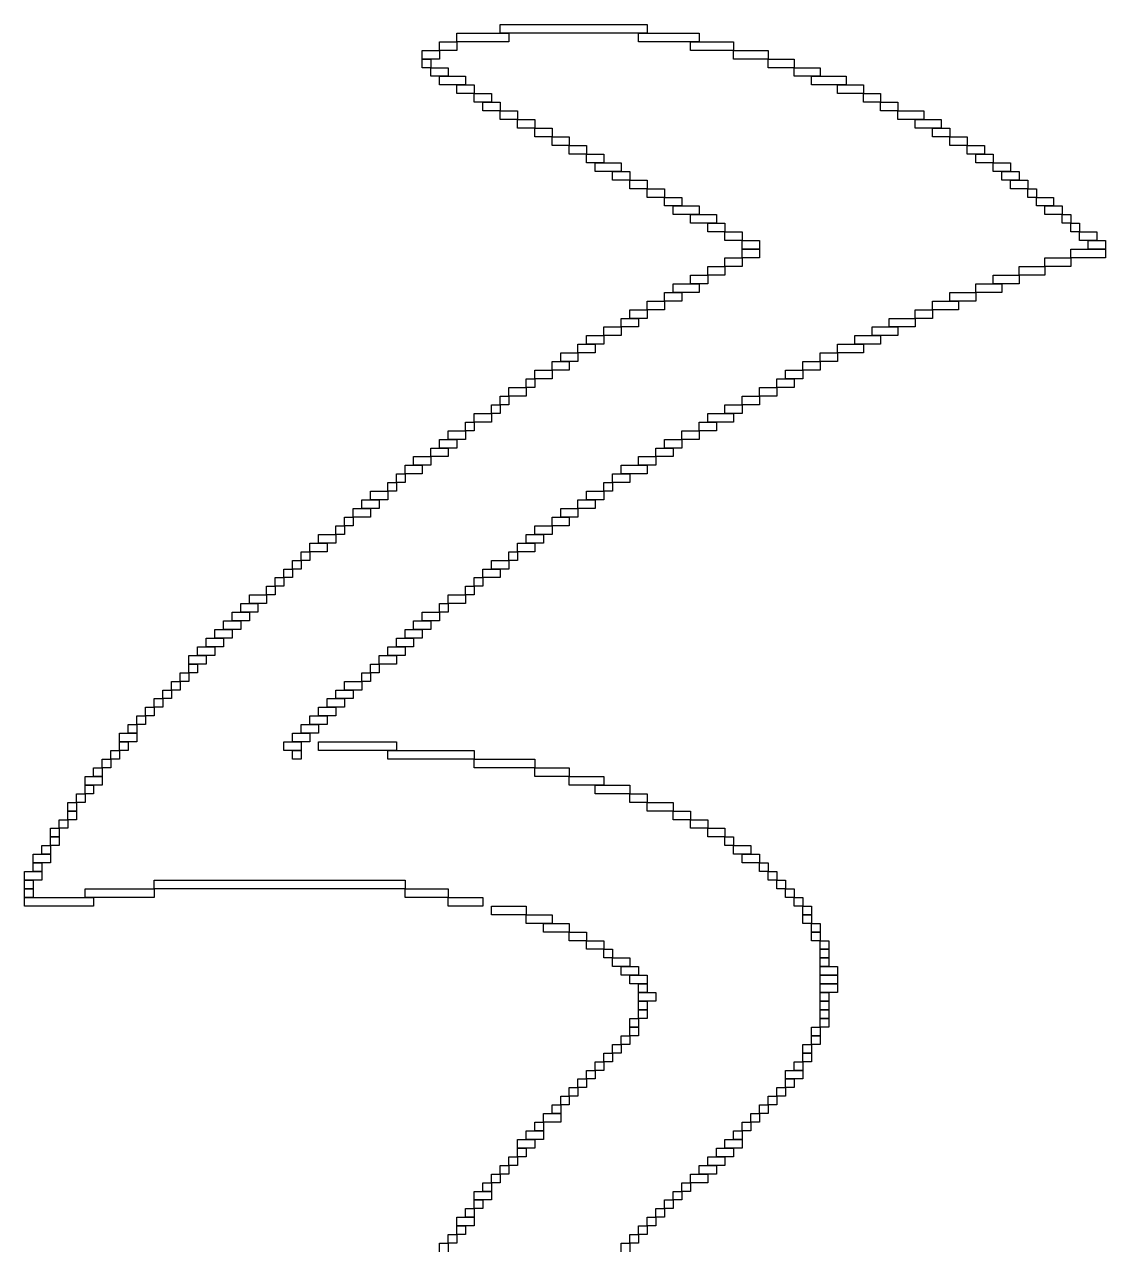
# Model space of a CAD drawing. Extents: x 62 to 962, y 58 to 965.
# Drawn here: x 302 to 427, y 507.5 to 649 of the extents above; entities that cross this region are included whole.
import ezdxf

# ---------------------------------------------------------------- set-up
doc = ezdxf.new("R2010")
doc.units = 0

msp = doc.modelspace()

# ---------------------------------------------------------------- linework, layer by layer
for p, q in [((357, 649), (374, 649)), ((357, 648), (357, 649)), ((374, 649), (374, 648)), ((350, 647), (352, 647)), ((350, 646), (350, 647)), ((352, 648), (358, 648)), ((352, 647), (352, 648)), ((358, 647), (352, 647)), ((352, 647), (352, 646)), ((374, 648), (357, 648)), ((358, 648), (358, 647)), ((373, 648), (380, 648)), ((373, 647), (373, 648)), ((380, 647), (373, 647)), ((379, 647), (384, 647)), ((379, 646), (379, 647)), ((380, 648), (380, 647)), ((384, 647), (384, 646)), ((348, 646), (350, 646)), ((348, 645), (348, 646)), ((352, 646), (350, 646)), ((350, 646), (350, 645)), ((384, 646), (379, 646)), ((384, 646), (388, 646)), ((384, 645), (384, 646)), ((388, 646), (388, 645)), ((350, 645), (348, 645)), ((348, 645), (349, 645)), ((348, 644), (348, 645)), ((349, 644), (348, 644)), ((349, 645), (349, 644)), ((349, 644), (351, 644)), ((349, 643), (349, 644)), ((351, 644), (351, 643)), ((388, 645), (384, 645)), ((388, 645), (391, 645)), ((388, 644), (388, 645)), ((391, 644), (388, 644)), ((391, 645), (391, 644)), ((391, 644), (394, 644)), ((391, 643), (391, 644)), ((394, 644), (394, 643)), ((351, 643), (349, 643)), ((350, 643), (353, 643)), ((350, 642), (350, 643)), ((353, 643), (353, 642)), ((394, 643), (391, 643)), ((393, 643), (397, 643)), ((393, 642), (393, 643)), ((397, 643), (397, 642)), ((353, 642), (350, 642)), ((352, 642), (354, 642)), ((352, 641), (352, 642)), ((354, 641), (352, 641)), ((354, 642), (354, 641)), ((354, 641), (356, 641)), ((354, 640), (354, 641)), ((356, 641), (356, 640)), ((397, 642), (393, 642)), ((396, 642), (399, 642)), ((396, 641), (396, 642)), ((399, 641), (396, 641)), ((399, 642), (399, 641)), ((399, 641), (401, 641)), ((399, 640), (399, 641)), ((401, 641), (401, 640)), ((356, 640), (354, 640)), ((355, 640), (357, 640)), ((355, 639), (355, 640)), ((357, 640), (357, 639)), ((401, 640), (399, 640)), ((401, 640), (403, 640)), ((401, 639), (401, 640)), ((403, 640), (403, 639)), ((357, 639), (355, 639)), ((357, 639), (359, 639)), ((357, 638), (357, 639)), ((359, 639), (359, 638)), ((403, 639), (401, 639)), ((403, 639), (406, 639)), ((403, 638), (403, 639)), ((406, 639), (406, 638)), ((359, 638), (357, 638)), ((359, 638), (361, 638)), ((359, 637), (359, 638)), ((361, 637), (359, 637)), ((361, 638), (361, 637)), ((361, 637), (363, 637)), ((361, 636), (361, 637)), ((363, 637), (363, 636)), ((406, 638), (403, 638)), ((405, 638), (408, 638)), ((405, 637), (405, 638)), ((408, 637), (405, 637)), ((407, 637), (409, 637)), ((407, 636), (407, 637)), ((408, 638), (408, 637)), ((409, 637), (409, 636)), ((363, 636), (361, 636)), ((363, 636), (365, 636)), ((363, 635), (363, 636)), ((365, 636), (365, 635)), ((409, 636), (407, 636)), ((409, 636), (411, 636)), ((409, 635), (409, 636)), ((411, 636), (411, 635)), ((365, 635), (363, 635)), ((365, 635), (367, 635)), ((365, 634), (365, 635)), ((367, 634), (365, 634)), ((367, 635), (367, 634)), ((367, 634), (369, 634)), ((367, 633), (367, 634)), ((369, 634), (369, 633)), ((411, 635), (409, 635)), ((411, 635), (413, 635)), ((411, 634), (411, 635)), ((413, 634), (411, 634)), ((412, 634), (414, 634)), ((412, 633), (412, 634)), ((413, 635), (413, 634)), ((414, 634), (414, 633)), ((369, 633), (367, 633)), ((368, 633), (371, 633)), ((368, 632), (368, 633)), ((371, 633), (371, 632)), ((414, 633), (412, 633)), ((414, 633), (416, 633)), ((414, 632), (414, 633)), ((416, 633), (416, 632)), ((371, 632), (368, 632)), ((370, 632), (372, 632)), ((370, 631), (370, 632)), ((372, 632), (372, 631)), ((416, 632), (414, 632)), ((415, 632), (417, 632)), ((415, 631), (415, 632)), ((417, 632), (417, 631)), ((372, 631), (370, 631)), ((372, 631), (374, 631)), ((372, 630), (372, 631)), ((374, 630), (372, 630)), ((374, 631), (374, 630)), ((374, 630), (376, 630)), ((374, 629), (374, 630)), ((376, 630), (376, 629)), ((417, 631), (415, 631)), ((416, 631), (418, 631)), ((416, 630), (416, 631)), ((418, 630), (416, 630)), ((418, 631), (418, 630)), ((418, 630), (419, 630)), ((418, 629), (418, 630)), ((419, 630), (419, 629)), ((376, 629), (374, 629)), ((376, 629), (378, 629)), ((376, 628), (376, 629)), ((378, 629), (378, 628)), ((419, 629), (418, 629)), ((419, 629), (421, 629)), ((419, 628), (419, 629)), ((421, 629), (421, 628)), ((378, 628), (376, 628)), ((377, 628), (380, 628)), ((377, 627), (377, 628)), ((380, 627), (377, 627)), ((379, 627), (382, 627)), ((379, 626), (379, 627)), ((380, 628), (380, 627)), ((382, 627), (382, 626)), ((421, 628), (419, 628)), ((420, 628), (422, 628)), ((420, 627), (420, 628)), ((422, 627), (420, 627)), ((422, 628), (422, 627)), ((422, 627), (423, 627)), ((422, 626), (422, 627)), ((423, 627), (423, 626)), ((382, 626), (379, 626)), ((381, 626), (383, 626)), ((381, 625), (381, 626)), ((383, 626), (383, 625)), ((423, 626), (422, 626)), ((423, 626), (424, 626)), ((423, 625), (423, 626)), ((424, 626), (424, 625)), ((383, 625), (381, 625)), ((383, 625), (385, 625)), ((383, 624), (383, 625)), ((385, 625), (385, 624)), ((424, 625), (423, 625)), ((424, 625), (426, 625)), ((424, 624), (424, 625)), ((426, 625), (426, 624)), ((385, 624), (383, 624)), ((385, 624), (387, 624)), ((385, 623), (385, 624)), ((387, 623), (385, 623)), ((385, 623), (387, 623)), ((385, 622), (385, 623)), ((387, 624), (387, 623)), ((387, 623), (387, 622)), ((423, 623), (427, 623)), ((423, 622), (423, 623)), ((426, 624), (424, 624)), ((425, 624), (427, 624)), ((425, 623), (425, 624)), ((427, 623), (425, 623)), ((427, 624), (427, 623)), ((427, 623), (427, 622)), ((383, 622), (385, 622)), ((383, 621), (383, 622)), ((387, 622), (385, 622)), ((385, 622), (385, 621)), ((420, 622), (423, 622)), ((420, 621), (420, 622)), ((427, 622), (423, 622)), ((423, 622), (423, 621)), ((379, 620), (381, 620)), ((379, 619), (379, 620)), ((381, 621), (383, 621)), ((381, 620), (381, 621)), ((383, 620), (381, 620)), ((381, 620), (381, 619)), ((385, 621), (383, 621)), ((383, 621), (383, 620)), ((414, 620), (417, 620)), ((414, 619), (414, 620)), ((417, 621), (420, 621)), ((417, 620), (417, 621)), ((420, 620), (417, 620)), ((417, 620), (417, 619)), ((423, 621), (420, 621)), ((420, 621), (420, 620)), ((377, 619), (380, 619)), ((377, 618), (377, 619)), ((381, 619), (379, 619)), ((380, 619), (380, 618)), ((412, 619), (415, 619)), ((412, 618), (412, 619)), ((417, 619), (414, 619)), ((415, 619), (415, 618)), ((374, 617), (376, 617)), ((374, 616), (374, 617)), ((376, 618), (378, 618)), ((376, 617), (376, 618)), ((378, 617), (376, 617)), ((376, 617), (376, 616)), ((380, 618), (377, 618)), ((378, 618), (378, 617)), ((407, 617), (410, 617)), ((407, 616), (407, 617)), ((409, 618), (412, 618)), ((409, 617), (409, 618)), ((412, 617), (409, 617)), ((410, 617), (410, 616)), ((415, 618), (412, 618)), ((412, 618), (412, 617)), ((372, 616), (374, 616)), ((372, 615), (372, 616)), ((376, 616), (374, 616)), ((374, 616), (374, 615)), ((405, 616), (407, 616)), ((405, 615), (405, 616)), ((410, 616), (407, 616)), ((407, 616), (407, 615)), ((371, 615), (373, 615)), ((371, 614), (371, 615)), ((374, 615), (372, 615)), ((373, 615), (373, 614)), ((402, 615), (405, 615)), ((402, 614), (402, 615)), ((407, 615), (405, 615)), ((405, 615), (405, 614)), ((367, 613), (369, 613)), ((367, 612), (367, 613)), ((369, 614), (371, 614)), ((369, 613), (369, 614)), ((371, 613), (369, 613)), ((369, 613), (369, 612)), ((373, 614), (371, 614)), ((371, 614), (371, 613)), ((398, 613), (401, 613)), ((398, 612), (398, 613)), ((400, 614), (403, 614)), ((400, 613), (400, 614)), ((403, 613), (400, 613)), ((401, 613), (401, 612)), ((405, 614), (402, 614)), ((403, 614), (403, 613)), ((366, 612), (368, 612)), ((366, 611), (366, 612)), ((369, 612), (367, 612)), ((368, 612), (368, 611)), ((396, 612), (399, 612)), ((396, 611), (396, 612)), ((401, 612), (398, 612)), ((399, 612), (399, 611)), ((363, 610), (365, 610)), ((363, 609), (363, 610)), ((364, 611), (366, 611)), ((364, 610), (364, 611)), ((366, 610), (364, 610)), ((365, 610), (365, 609)), ((368, 611), (366, 611)), ((366, 611), (366, 610)), ((392, 610), (394, 610)), ((392, 609), (392, 610)), ((394, 611), (396, 611)), ((394, 610), (394, 611)), ((396, 610), (394, 610)), ((394, 610), (394, 609)), ((399, 611), (396, 611)), ((396, 611), (396, 610)), ((361, 609), (363, 609)), ((361, 608), (361, 609)), ((365, 609), (363, 609)), ((363, 609), (363, 608)), ((390, 609), (392, 609)), ((390, 608), (390, 609)), ((394, 609), (392, 609)), ((392, 609), (392, 608)), ((360, 608), (361, 608)), ((360, 607), (360, 608)), ((363, 608), (361, 608)), ((361, 608), (361, 607)), ((389, 608), (391, 608)), ((389, 607), (389, 608)), ((392, 608), (390, 608)), ((391, 608), (391, 607)), ((357, 606), (358, 606)), ((357, 605), (357, 606)), ((358, 607), (360, 607)), ((358, 606), (358, 607)), ((360, 606), (358, 606)), ((358, 606), (358, 605)), ((361, 607), (360, 607)), ((360, 607), (360, 606)), ((385, 606), (387, 606)), ((385, 605), (385, 606)), ((387, 607), (389, 607)), ((387, 606), (387, 607)), ((389, 606), (387, 606)), ((387, 606), (387, 605)), ((391, 607), (389, 607)), ((389, 607), (389, 606)), ((356, 605), (357, 605)), ((356, 604), (356, 605)), ((358, 605), (357, 605)), ((357, 605), (357, 604)), ((383, 605), (385, 605)), ((383, 604), (383, 605)), ((387, 605), (385, 605)), ((385, 605), (385, 604)), ((353, 603), (354, 603)), ((353, 602), (353, 603)), ((354, 604), (356, 604)), ((354, 603), (354, 604)), ((356, 603), (354, 603)), ((354, 603), (354, 602)), ((357, 604), (356, 604)), ((356, 604), (356, 603)), ((380, 603), (382, 603)), ((380, 602), (380, 603)), ((381, 604), (384, 604)), ((381, 603), (381, 604)), ((384, 603), (381, 603)), ((382, 603), (382, 602)), ((385, 604), (383, 604)), ((384, 604), (384, 603)), ((351, 602), (353, 602)), ((351, 601), (351, 602)), ((354, 602), (353, 602)), ((353, 602), (353, 601)), ((378, 602), (380, 602)), ((378, 601), (378, 602)), ((382, 602), (380, 602)), ((380, 602), (380, 601)), ((349, 600), (351, 600)), ((349, 599), (349, 600)), ((350, 601), (352, 601)), ((350, 600), (350, 601)), ((352, 600), (350, 600)), ((353, 601), (351, 601)), ((351, 600), (351, 599)), ((352, 601), (352, 600)), ((375, 600), (377, 600)), ((375, 599), (375, 600)), ((376, 601), (378, 601)), ((376, 600), (376, 601)), ((378, 600), (376, 600)), ((377, 600), (377, 599)), ((380, 601), (378, 601)), ((378, 601), (378, 600)), ((347, 599), (349, 599)), ((347, 598), (347, 599)), ((351, 599), (349, 599)), ((349, 599), (349, 598)), ((373, 599), (375, 599)), ((373, 598), (373, 599)), ((377, 599), (375, 599)), ((375, 599), (375, 598)), ((346, 598), (348, 598)), ((346, 597), (346, 598)), ((349, 598), (347, 598)), ((348, 598), (348, 597)), ((371, 598), (374, 598)), ((371, 597), (371, 598)), ((375, 598), (373, 598)), ((374, 598), (374, 597)), ((344, 596), (345, 596)), ((344, 595), (344, 596)), ((345, 597), (346, 597)), ((345, 596), (345, 597)), ((346, 596), (345, 596)), ((345, 596), (345, 595)), ((348, 597), (346, 597)), ((346, 597), (346, 596)), ((369, 596), (370, 596)), ((369, 595), (369, 596)), ((370, 597), (372, 597)), ((370, 596), (370, 597)), ((372, 596), (370, 596)), ((370, 596), (370, 595)), ((374, 597), (371, 597)), ((372, 597), (372, 596)), ((342, 595), (344, 595)), ((342, 594), (342, 595)), ((345, 595), (344, 595)), ((344, 595), (344, 594)), ((367, 595), (369, 595)), ((367, 594), (367, 595)), ((370, 595), (369, 595)), ((369, 595), (369, 594)), ((340, 593), (342, 593)), ((340, 592), (340, 593)), ((341, 594), (343, 594)), ((341, 593), (341, 594)), ((343, 593), (341, 593)), ((344, 594), (342, 594)), ((342, 593), (342, 592)), ((343, 594), (343, 593)), ((364, 593), (366, 593)), ((364, 592), (364, 593)), ((366, 594), (368, 594)), ((366, 593), (366, 594)), ((368, 593), (366, 593)), ((366, 593), (366, 592)), ((369, 594), (367, 594)), ((368, 594), (368, 593)), ((339, 592), (340, 592)), ((339, 591), (339, 592)), ((342, 592), (340, 592)), ((340, 592), (340, 591)), ((363, 592), (365, 592)), ((363, 591), (363, 592)), ((366, 592), (364, 592)), ((365, 592), (365, 591)), ((338, 591), (339, 591)), ((338, 590), (338, 591)), ((340, 591), (339, 591)), ((339, 591), (339, 590)), ((361, 591), (363, 591)), ((361, 590), (361, 591)), ((365, 591), (363, 591)), ((363, 591), (363, 590)), ((335, 589), (337, 589)), ((335, 588), (335, 589)), ((336, 590), (338, 590)), ((336, 589), (336, 590)), ((338, 589), (336, 589)), ((337, 589), (337, 588)), ((339, 590), (338, 590)), ((338, 590), (338, 589)), ((359, 589), (361, 589)), ((359, 588), (359, 589)), ((360, 590), (362, 590)), ((360, 589), (360, 590)), ((362, 589), (360, 589)), ((363, 590), (361, 590)), ((361, 589), (361, 588)), ((362, 590), (362, 589)), ((334, 588), (335, 588)), ((334, 587), (334, 588)), ((337, 588), (335, 588)), ((335, 588), (335, 587)), ((358, 588), (359, 588)), ((358, 587), (358, 588)), ((361, 588), (359, 588)), ((359, 588), (359, 587)), ((332, 586), (333, 586)), ((332, 585), (332, 586)), ((333, 587), (334, 587)), ((333, 586), (333, 587)), ((334, 586), (333, 586)), ((333, 586), (333, 585)), ((335, 587), (334, 587)), ((334, 587), (334, 586)), ((355, 586), (357, 586)), ((355, 585), (355, 586)), ((356, 587), (358, 587)), ((356, 586), (356, 587)), ((358, 586), (356, 586)), ((357, 586), (357, 585)), ((359, 587), (358, 587)), ((358, 587), (358, 586)), ((331, 585), (332, 585)), ((331, 584), (331, 585)), ((333, 585), (332, 585)), ((332, 585), (332, 584)), ((354, 585), (355, 585)), ((354, 584), (354, 585)), ((357, 585), (355, 585)), ((355, 585), (355, 584)), ((328, 583), (330, 583)), ((328, 582), (328, 583)), ((330, 584), (331, 584)), ((330, 583), (330, 584)), ((331, 583), (330, 583)), ((330, 583), (330, 582)), ((332, 584), (331, 584)), ((331, 584), (331, 583)), ((351, 583), (353, 583)), ((351, 582), (351, 583)), ((353, 584), (354, 584)), ((353, 583), (353, 584)), ((354, 583), (353, 583)), ((353, 583), (353, 582)), ((355, 584), (354, 584)), ((354, 584), (354, 583)), ((327, 582), (329, 582)), ((327, 581), (327, 582)), ((330, 582), (328, 582)), ((329, 582), (329, 581)), ((350, 582), (351, 582)), ((350, 581), (350, 582)), ((353, 582), (351, 582)), ((351, 582), (351, 581)), ((326, 581), (328, 581)), ((326, 580), (326, 581)), ((329, 581), (327, 581)), ((328, 581), (328, 580)), ((348, 581), (350, 581)), ((348, 580), (348, 581)), ((351, 581), (350, 581)), ((350, 581), (350, 580)), ((324, 579), (326, 579)), ((324, 578), (324, 579)), ((325, 580), (327, 580)), ((325, 579), (325, 580)), ((327, 579), (325, 579)), ((328, 580), (326, 580)), ((326, 579), (326, 578)), ((327, 580), (327, 579)), ((346, 579), (348, 579)), ((346, 578), (346, 579)), ((347, 580), (349, 580)), ((347, 579), (347, 580)), ((349, 579), (347, 579)), ((350, 580), (348, 580)), ((348, 579), (348, 578)), ((349, 580), (349, 579)), ((323, 578), (325, 578)), ((323, 577), (323, 578)), ((326, 578), (324, 578)), ((325, 578), (325, 577)), ((345, 578), (347, 578)), ((345, 577), (345, 578)), ((348, 578), (346, 578)), ((347, 578), (347, 577)), ((321, 576), (323, 576)), ((321, 575), (321, 576)), ((322, 577), (324, 577)), ((322, 576), (322, 577)), ((324, 576), (322, 576)), ((325, 577), (323, 577)), ((323, 576), (323, 575)), ((324, 577), (324, 576)), ((343, 576), (345, 576)), ((343, 575), (343, 576)), ((344, 577), (346, 577)), ((344, 576), (344, 577)), ((346, 576), (344, 576)), ((347, 577), (345, 577)), ((345, 576), (345, 575)), ((346, 577), (346, 576)), ((323, 575), (321, 575)), ((321, 575), (322, 575)), ((321, 574), (321, 575)), ((322, 575), (322, 574)), ((342, 575), (343, 575)), ((342, 574), (342, 575)), ((345, 575), (343, 575)), ((343, 575), (343, 574)), ((320, 574), (321, 574)), ((320, 573), (320, 574)), ((322, 574), (321, 574)), ((321, 574), (321, 573)), ((341, 574), (342, 574)), ((341, 573), (341, 574)), ((343, 574), (342, 574)), ((342, 574), (342, 573)), ((318, 572), (319, 572)), ((318, 571), (318, 572)), ((319, 573), (320, 573)), ((319, 572), (319, 573)), ((320, 572), (319, 572)), ((319, 572), (319, 571)), ((321, 573), (320, 573)), ((320, 573), (320, 572)), ((338, 572), (340, 572)), ((338, 571), (338, 572)), ((339, 573), (341, 573)), ((339, 572), (339, 573)), ((341, 572), (339, 572)), ((340, 572), (340, 571)), ((342, 573), (341, 573)), ((341, 573), (341, 572)), ((317, 571), (318, 571)), ((317, 570), (317, 571)), ((319, 571), (318, 571)), ((318, 571), (318, 570)), ((337, 571), (339, 571)), ((337, 570), (337, 571)), ((340, 571), (338, 571)), ((339, 571), (339, 570)), ((315, 569), (316, 569)), ((315, 568), (315, 569)), ((316, 570), (317, 570)), ((316, 569), (316, 570)), ((317, 569), (316, 569)), ((316, 569), (316, 568)), ((318, 570), (317, 570)), ((317, 570), (317, 569)), ((335, 569), (337, 569)), ((335, 568), (335, 569)), ((336, 570), (338, 570)), ((336, 569), (336, 570)), ((338, 569), (336, 569)), ((339, 570), (337, 570)), ((337, 569), (337, 568)), ((338, 570), (338, 569)), ((314, 568), (315, 568)), ((314, 567), (314, 568)), ((316, 568), (315, 568)), ((315, 568), (315, 567)), ((334, 568), (336, 568)), ((334, 567), (334, 568)), ((337, 568), (335, 568)), ((336, 568), (336, 567)), ((313, 567), (315, 567)), ((313, 566), (313, 567)), ((315, 566), (313, 566)), ((313, 566), (314, 566)), ((313, 565), (313, 566)), ((315, 567), (314, 567)), ((314, 566), (314, 565)), ((315, 567), (315, 566)), ((332, 566), (334, 566)), ((332, 565), (332, 566)), ((333, 567), (335, 567)), ((333, 566), (333, 567)), ((335, 566), (333, 566)), ((336, 567), (334, 567)), ((334, 566), (334, 565)), ((335, 567), (335, 566)), ((336, 566), (345, 566)), ((336, 565), (336, 566)), ((345, 566), (345, 565)), ((312, 565), (313, 565)), ((312, 564), (312, 565)), ((314, 565), (313, 565)), ((313, 565), (313, 564)), ((334, 565), (332, 565)), ((333, 565), (334, 565)), ((333, 564), (333, 565)), ((334, 565), (334, 564)), ((345, 565), (336, 565)), ((344, 565), (354, 565)), ((344, 564), (344, 565)), ((354, 565), (354, 564)), ((311, 564), (312, 564)), ((311, 563), (311, 564)), ((313, 564), (312, 564)), ((312, 564), (312, 563)), ((334, 564), (333, 564)), ((354, 564), (344, 564)), ((354, 564), (361, 564)), ((354, 563), (354, 564)), ((361, 564), (361, 563)), ((309, 562), (311, 562)), ((309, 561), (309, 562)), ((310, 563), (311, 563)), ((310, 562), (310, 563)), ((311, 562), (310, 562)), ((312, 563), (311, 563)), ((311, 563), (311, 562)), ((311, 562), (311, 561)), ((361, 563), (354, 563)), ((361, 563), (365, 563)), ((361, 562), (361, 563)), ((365, 562), (361, 562)), ((365, 563), (365, 562)), ((365, 562), (369, 562)), ((365, 561), (365, 562)), ((369, 562), (369, 561)), ((311, 561), (309, 561)), ((309, 561), (310, 561)), ((309, 560), (309, 561)), ((310, 561), (310, 560)), ((369, 561), (365, 561)), ((368, 561), (372, 561)), ((368, 560), (368, 561)), ((372, 561), (372, 560)), ((307, 559), (308, 559)), ((307, 558), (307, 559)), ((308, 560), (309, 560)), ((308, 559), (308, 560)), ((309, 559), (308, 559)), ((308, 559), (308, 558)), ((310, 560), (309, 560)), ((309, 560), (309, 559)), ((372, 560), (368, 560)), ((372, 560), (374, 560)), ((372, 559), (372, 560)), ((374, 559), (372, 559)), ((374, 560), (374, 559)), ((374, 559), (377, 559)), ((374, 558), (374, 559)), ((377, 559), (377, 558)), ((308, 558), (307, 558)), ((307, 558), (308, 558)), ((307, 557), (307, 558)), ((308, 558), (308, 557)), ((377, 558), (374, 558)), ((377, 558), (379, 558)), ((377, 557), (377, 558)), ((379, 558), (379, 557)), ((306, 557), (307, 557)), ((306, 556), (306, 557)), ((308, 557), (307, 557)), ((307, 557), (307, 556)), ((379, 557), (377, 557)), ((379, 557), (381, 557)), ((379, 556), (379, 557)), ((381, 557), (381, 556)), ((305, 556), (306, 556)), ((305, 555), (305, 556)), ((306, 555), (305, 555)), ((305, 555), (306, 555)), ((305, 554), (305, 555)), ((307, 556), (306, 556)), ((306, 556), (306, 555)), ((306, 555), (306, 554)), ((381, 556), (379, 556)), ((381, 556), (383, 556)), ((381, 555), (381, 556)), ((383, 555), (381, 555)), ((383, 556), (383, 555)), ((383, 555), (384, 555)), ((383, 554), (383, 555)), ((384, 555), (384, 554)), ((304, 554), (305, 554)), ((304, 553), (304, 554)), ((306, 554), (305, 554)), ((305, 554), (305, 553)), ((384, 554), (383, 554)), ((384, 554), (386, 554)), ((384, 553), (384, 554)), ((386, 554), (386, 553)), ((303, 553), (305, 553)), ((303, 552), (303, 553)), ((305, 552), (303, 552)), ((303, 552), (304, 552)), ((303, 551), (303, 552)), ((305, 553), (304, 553)), ((304, 552), (304, 551)), ((305, 553), (305, 552)), ((386, 553), (384, 553)), ((385, 553), (387, 553)), ((385, 552), (385, 553)), ((387, 552), (385, 552)), ((387, 553), (387, 552)), ((387, 552), (388, 552)), ((387, 551), (387, 552)), ((388, 552), (388, 551)), ((302, 551), (304, 551)), ((302, 550), (302, 551)), ((304, 551), (303, 551)), ((304, 551), (304, 550)), ((388, 551), (387, 551)), ((388, 551), (389, 551)), ((388, 550), (388, 551)), ((389, 551), (389, 550)), ((304, 550), (302, 550)), ((302, 550), (303, 550)), ((302, 549), (302, 550)), ((303, 550), (303, 549)), ((317, 550), (346, 550)), ((317, 549), (317, 550)), ((346, 550), (346, 549)), ((389, 550), (388, 550)), ((389, 550), (390, 550)), ((389, 549), (389, 550)), ((390, 550), (390, 549)), ((303, 549), (302, 549)), ((302, 549), (303, 549)), ((302, 548), (302, 549)), ((303, 548), (302, 548)), ((302, 548), (310, 548)), ((302, 547), (302, 548)), ((303, 549), (303, 548)), ((309, 549), (317, 549)), ((309, 548), (309, 549)), ((317, 548), (309, 548)), ((310, 548), (310, 547)), ((346, 549), (317, 549)), ((317, 549), (317, 548)), ((346, 549), (351, 549)), ((346, 548), (346, 549)), ((351, 548), (346, 548)), ((351, 549), (351, 548)), ((351, 548), (355, 548)), ((351, 547), (351, 548)), ((355, 548), (355, 547)), ((390, 549), (389, 549)), ((390, 549), (391, 549)), ((390, 548), (390, 549)), ((391, 548), (390, 548)), ((391, 549), (391, 548)), ((391, 548), (392, 548)), ((391, 547), (391, 548)), ((392, 548), (392, 547)), ((310, 547), (302, 547)), ((355, 547), (351, 547)), ((356, 547), (360, 547)), ((356, 546), (356, 547)), ((360, 547), (360, 546)), ((392, 547), (391, 547)), ((392, 547), (393, 547)), ((392, 546), (392, 547)), ((393, 547), (393, 546)), ((360, 546), (356, 546)), ((360, 546), (363, 546)), ((360, 545), (360, 546)), ((363, 545), (360, 545)), ((362, 545), (365, 545)), ((362, 544), (362, 545)), ((363, 546), (363, 545)), ((365, 545), (365, 544)), ((393, 546), (392, 546)), ((392, 546), (393, 546)), ((392, 545), (392, 546)), ((393, 545), (392, 545)), ((393, 546), (393, 545)), ((393, 545), (394, 545)), ((393, 544), (393, 545)), ((394, 545), (394, 544)), ((365, 544), (362, 544)), ((365, 544), (367, 544)), ((365, 543), (365, 544)), ((367, 544), (367, 543)), ((394, 544), (393, 544)), ((393, 544), (394, 544)), ((393, 543), (393, 544)), ((394, 544), (394, 543)), ((367, 543), (365, 543)), ((367, 543), (369, 543)), ((367, 542), (367, 543)), ((369, 542), (367, 542)), ((369, 543), (369, 542)), ((369, 542), (370, 542)), ((369, 541), (369, 542)), ((370, 542), (370, 541)), ((394, 543), (393, 543)), ((394, 543), (395, 543)), ((394, 542), (394, 543)), ((395, 542), (394, 542)), ((394, 542), (395, 542)), ((394, 541), (394, 542)), ((395, 543), (395, 542)), ((395, 542), (395, 541)), ((370, 541), (369, 541)), ((370, 541), (372, 541)), ((370, 540), (370, 541)), ((372, 541), (372, 540)), ((395, 541), (394, 541)), ((394, 541), (395, 541)), ((394, 540), (394, 541)), ((395, 541), (395, 540)), ((372, 540), (370, 540)), ((371, 540), (373, 540)), ((371, 539), (371, 540)), ((373, 540), (373, 539)), ((395, 540), (394, 540)), ((394, 540), (396, 540)), ((394, 539), (394, 540)), ((396, 540), (396, 539)), ((373, 539), (371, 539)), ((372, 539), (374, 539)), ((372, 538), (372, 539)), ((374, 538), (372, 538)), ((373, 538), (374, 538)), ((373, 537), (373, 538)), ((374, 539), (374, 538)), ((374, 538), (374, 537)), ((396, 539), (394, 539)), ((394, 539), (396, 539)), ((394, 538), (394, 539)), ((396, 538), (394, 538)), ((394, 538), (396, 538)), ((394, 537), (394, 538)), ((396, 539), (396, 538)), ((396, 538), (396, 537)), ((374, 537), (373, 537)), ((373, 537), (375, 537)), ((373, 536), (373, 537)), ((375, 537), (375, 536)), ((396, 537), (394, 537)), ((394, 537), (395, 537)), ((394, 536), (394, 537)), ((395, 537), (395, 536)), ((375, 536), (373, 536)), ((373, 536), (374, 536)), ((373, 535), (373, 536)), ((374, 535), (373, 535)), ((373, 535), (374, 535)), ((373, 534), (373, 535)), ((374, 536), (374, 535)), ((374, 535), (374, 534)), ((395, 536), (394, 536)), ((394, 536), (395, 536)), ((394, 535), (394, 536)), ((395, 535), (394, 535)), ((394, 535), (395, 535)), ((394, 534), (394, 535)), ((395, 536), (395, 535)), ((395, 535), (395, 534)), ((372, 534), (373, 534)), ((372, 533), (372, 534)), ((374, 534), (373, 534)), ((373, 534), (373, 533)), ((395, 534), (394, 534)), ((394, 534), (395, 534)), ((394, 533), (394, 534)), ((395, 534), (395, 533)), ((373, 533), (372, 533)), ((372, 533), (373, 533)), ((372, 532), (372, 533)), ((373, 533), (373, 532)), ((393, 533), (394, 533)), ((393, 532), (393, 533)), ((395, 533), (394, 533)), ((394, 533), (394, 532)), ((370, 531), (371, 531)), ((370, 530), (370, 531)), ((371, 532), (372, 532)), ((371, 531), (371, 532)), ((372, 531), (371, 531)), ((371, 531), (371, 530)), ((373, 532), (372, 532)), ((372, 532), (372, 531)), ((392, 531), (393, 531)), ((392, 530), (392, 531)), ((394, 532), (393, 532)), ((393, 532), (394, 532)), ((393, 531), (393, 532)), ((394, 531), (393, 531)), ((393, 531), (393, 530)), ((394, 532), (394, 531)), ((369, 530), (370, 530)), ((369, 529), (369, 530)), ((371, 530), (370, 530)), ((370, 530), (370, 529)), ((393, 530), (392, 530)), ((392, 530), (393, 530)), ((392, 529), (392, 530)), ((393, 530), (393, 529)), ((367, 528), (368, 528)), ((367, 527), (367, 528)), ((368, 529), (369, 529)), ((368, 528), (368, 529)), ((369, 528), (368, 528)), ((368, 528), (368, 527)), ((370, 529), (369, 529)), ((369, 529), (369, 528)), ((390, 528), (392, 528)), ((390, 527), (390, 528)), ((391, 529), (392, 529)), ((391, 528), (391, 529)), ((392, 528), (391, 528)), ((393, 529), (392, 529)), ((392, 529), (392, 528)), ((392, 528), (392, 527)), ((366, 527), (367, 527)), ((366, 526), (366, 527)), ((368, 527), (367, 527)), ((367, 527), (367, 526)), ((392, 527), (390, 527)), ((390, 527), (391, 527)), ((390, 526), (390, 527)), ((391, 527), (391, 526)), ((364, 525), (365, 525)), ((364, 524), (364, 525)), ((365, 526), (366, 526)), ((365, 525), (365, 526)), ((366, 525), (365, 525)), ((365, 525), (365, 524)), ((367, 526), (366, 526)), ((366, 526), (366, 525)), ((388, 525), (389, 525)), ((388, 524), (388, 525)), ((389, 526), (390, 526)), ((389, 525), (389, 526)), ((390, 525), (389, 525)), ((389, 525), (389, 524)), ((391, 526), (390, 526)), ((390, 526), (390, 525)), ((363, 524), (364, 524)), ((363, 523), (363, 524)), ((365, 524), (364, 524)), ((364, 524), (364, 523)), ((387, 524), (388, 524)), ((387, 523), (387, 524)), ((389, 524), (388, 524)), ((388, 524), (388, 523)), ((362, 523), (364, 523)), ((362, 522), (362, 523)), ((364, 523), (363, 523)), ((364, 523), (364, 522)), ((386, 523), (387, 523)), ((386, 522), (386, 523)), ((388, 523), (387, 523)), ((387, 523), (387, 522)), ((360, 521), (362, 521)), ((360, 520), (360, 521)), ((361, 522), (362, 522)), ((361, 521), (361, 522)), ((362, 521), (361, 521)), ((364, 522), (362, 522)), ((362, 522), (362, 521)), ((362, 521), (362, 520)), ((384, 521), (385, 521)), ((384, 520), (384, 521)), ((385, 522), (386, 522)), ((385, 521), (385, 522)), ((386, 521), (385, 521)), ((385, 521), (385, 520)), ((387, 522), (386, 522)), ((386, 522), (386, 521)), ((359, 520), (361, 520)), ((359, 519), (359, 520)), ((362, 520), (360, 520)), ((361, 520), (361, 519)), ((383, 520), (385, 520)), ((383, 519), (383, 520)), ((385, 520), (384, 520)), ((385, 520), (385, 519)), ((358, 518), (359, 518)), ((358, 517), (358, 518)), ((361, 519), (359, 519)), ((359, 519), (360, 519)), ((359, 518), (359, 519)), ((360, 518), (359, 518)), ((359, 518), (359, 517)), ((360, 519), (360, 518)), ((381, 518), (383, 518)), ((381, 517), (381, 518)), ((382, 519), (384, 519)), ((382, 518), (382, 519)), ((384, 518), (382, 518)), ((385, 519), (383, 519)), ((383, 518), (383, 517)), ((384, 519), (384, 518)), ((357, 517), (358, 517)), ((357, 516), (357, 517)), ((359, 517), (358, 517)), ((358, 517), (358, 516)), ((380, 517), (382, 517)), ((380, 516), (380, 517)), ((383, 517), (381, 517)), ((382, 517), (382, 516)), ((356, 516), (357, 516)), ((356, 515), (356, 516)), ((358, 516), (357, 516)), ((357, 516), (357, 515)), ((379, 516), (381, 516)), ((379, 515), (379, 516)), ((382, 516), (380, 516)), ((381, 516), (381, 515)), ((354, 514), (356, 514)), ((354, 513), (354, 514)), ((355, 515), (356, 515)), ((355, 514), (355, 515)), ((356, 514), (355, 514)), ((357, 515), (356, 515)), ((356, 515), (356, 514)), ((356, 514), (356, 513)), ((377, 514), (378, 514)), ((377, 513), (377, 514)), ((378, 515), (379, 515)), ((378, 514), (378, 515)), ((379, 514), (378, 514)), ((378, 514), (378, 513)), ((381, 515), (379, 515)), ((379, 515), (379, 514)), ((356, 513), (354, 513)), ((354, 513), (355, 513)), ((354, 512), (354, 513)), ((355, 513), (355, 512)), ((376, 513), (377, 513)), ((376, 512), (376, 513)), ((378, 513), (377, 513)), ((377, 513), (377, 512)), ((352, 511), (354, 511)), ((352, 510), (352, 511)), ((353, 512), (354, 512)), ((353, 511), (353, 512)), ((354, 511), (353, 511)), ((355, 512), (354, 512)), ((354, 512), (354, 511)), ((354, 511), (354, 510)), ((374, 511), (375, 511)), ((374, 510), (374, 511)), ((375, 512), (376, 512)), ((375, 511), (375, 512)), ((376, 511), (375, 511)), ((375, 511), (375, 510)), ((377, 512), (376, 512)), ((376, 512), (376, 511)), ((354, 510), (352, 510)), ((352, 510), (353, 510)), ((352, 509), (352, 510)), ((353, 510), (353, 509)), ((373, 510), (374, 510)), ((373, 509), (373, 510)), ((375, 510), (374, 510)), ((374, 510), (374, 509)), ((350, 508), (351, 508)), ((350, 507), (350, 508)), ((351, 509), (352, 509)), ((351, 508), (351, 509)), ((352, 508), (351, 508)), ((351, 508), (351, 507)), ((353, 509), (352, 509)), ((352, 509), (352, 508)), ((371, 508), (372, 508)), ((371, 507), (371, 508)), ((372, 509), (373, 509)), ((372, 508), (372, 509)), ((373, 508), (372, 508)), ((372, 508), (372, 507)), ((374, 509), (373, 509)), ((373, 509), (373, 508))]:
    msp.add_line(p, q)

doc.saveas('drawing.dxf')
